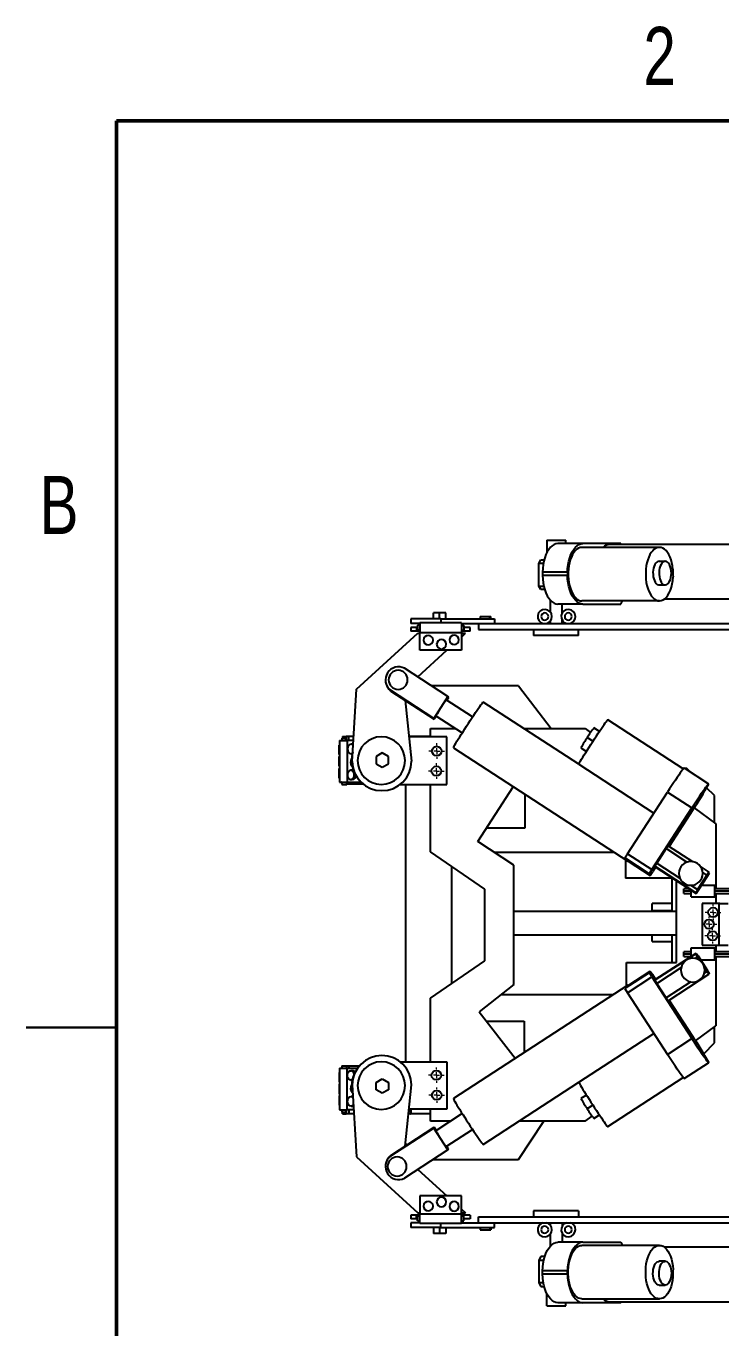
# Model space of a CAD drawing. Header units: inches. Extents: x 0.1 to 11.1, y 0.1 to 8.4.
# Drawn here: x 0.12 to 3, y 3.01 to 8.39 of the extents above; entities that cross this region are included whole.
import ezdxf

# ---------------------------------------------------------------- set-up
doc = ezdxf.new("R2010")
doc.units = ezdxf.units.IN
doc.header["$MEASUREMENT"] = 0
doc.styles.add('SLDTEXTSTYLE0', font='TXT', dxfattribs={"width": 0.75})

# ---------------------------------------------------------------- blocks, each defined once
blk = doc.blocks.new('SW_CENTERMARKSYMBOL_0')
at = {"color": 0, "linetype": 'Continuous', "lineweight": 0}
for p, q in [((-0.025, 0), (-0.0322, 0)), ((0, 0), (-0.0125, 0)), ((0, 0.025), (0, 0.0322)), ((0, 0), (0, 0.0125)), ((0, 0), (0, -0.0125)), ((0, 0), (0.0125, 0)), ((0.025, 0), (0.0322, 0)), ((0, -0.025), (0, -0.0322))]:
    blk.add_line(p, q, dxfattribs=at)
blk = doc.blocks.new('SW_CENTERMARKSYMBOL_1')
at = {"color": 0, "linetype": 'Continuous', "lineweight": 0}
for p, q in [((-0.025, 0), (-0.0322, 0)), ((0, 0), (-0.0125, 0)), ((0, 0.025), (0, 0.0322)), ((0, 0), (0, 0.0125)), ((0, 0), (0, -0.0125)), ((0, 0), (0.0125, 0)), ((0.025, 0), (0.0322, 0)), ((0, -0.025), (0, -0.0322))]:
    blk.add_line(p, q, dxfattribs=at)
blk = doc.blocks.new('SW_CENTERMARKSYMBOL_2')
at = {"color": 0, "linetype": 'Continuous', "lineweight": 0}
for p, q in [((-0.025, 0), (-0.0322, 0)), ((0, 0), (-0.0125, 0)), ((0, 0.025), (0, 0.0322)), ((0, 0), (0, 0.0125)), ((0, 0), (0, -0.0125)), ((0, 0), (0.0125, 0)), ((0.025, 0), (0.0322, 0)), ((0, -0.025), (0, -0.0322))]:
    blk.add_line(p, q, dxfattribs=at)
blk = doc.blocks.new('SW_CENTERMARKSYMBOL_3')
at = {"color": 0, "linetype": 'Continuous', "lineweight": 0}
for p, q in [((-0.025, 0), (-0.0322, 0)), ((0, 0), (-0.0125, 0)), ((0, 0.025), (0, 0.0322)), ((0, 0), (0, 0.0125)), ((0, 0), (0, -0.0125)), ((0, 0), (0.0125, 0)), ((0.025, 0), (0.0322, 0)), ((0, -0.025), (0, -0.0322))]:
    blk.add_line(p, q, dxfattribs=at)
blk = doc.blocks.new('SW_CENTERMARKSYMBOL_4')
at = {"color": 0, "linetype": 'Continuous', "lineweight": 0}
for p, q in [((-0.025, 0), (-0.0322, 0)), ((0, 0), (-0.0125, 0)), ((0, 0.025), (0, 0.0322)), ((0, 0), (0, 0.0125)), ((0, 0), (0, -0.0125)), ((0, 0), (0.0125, 0)), ((0.025, 0), (0.0322, 0)), ((0, -0.025), (0, -0.0322))]:
    blk.add_line(p, q, dxfattribs=at)
blk = doc.blocks.new('SW_CENTERMARKSYMBOL_5')
at = {"color": 0, "linetype": 'Continuous', "lineweight": 0}
for p, q in [((-0.025, 0), (-0.0322, 0)), ((0, 0), (-0.0125, 0)), ((0, 0.025), (0, 0.0322)), ((0, 0), (0, 0.0125)), ((0, 0), (0, -0.0125)), ((0, 0), (0.0125, 0)), ((0.025, 0), (0.0322, 0)), ((0, -0.025), (0, -0.0322))]:
    blk.add_line(p, q, dxfattribs=at)
blk = doc.blocks.new('SW_CENTERMARKSYMBOL_6')
at = {"color": 0, "linetype": 'Continuous', "lineweight": 0}
for p, q in [((-0.025, 0), (-0.0322, 0)), ((0, 0), (-0.0125, 0)), ((0, 0.025), (0, 0.0322)), ((0, 0), (0, 0.0125)), ((0, 0), (0, -0.0125)), ((0, 0), (0.0125, 0)), ((0.025, 0), (0.0322, 0)), ((0, -0.025), (0, -0.0322))]:
    blk.add_line(p, q, dxfattribs=at)

msp = doc.modelspace()

# ---------------------------------------------------------------- linework, layer by layer
at = {"color": 7, "linetype": 'Continuous', "lineweight": 50}
for p, q in [((0.5, 0.5), (0.5, 8)), ((0.5, 8), (10.5, 8))]:
    msp.add_line(p, q, dxfattribs=at)
at = {"color": 7, "linetype": 'Continuous', "lineweight": 25}
for p, q in [((2.2801, 6.2649), (2.2801, 6.2157)), ((2.2801, 6.2649), (2.3589, 6.2649)), ((2.4298, 6.2517), (2.3265, 6.2517)), ((2.3589, 6.2517), (2.3589, 6.2649)), ((2.5865, 6.2517), (2.4298, 6.2517)), ((3.2657, 6.2476), (2.5401, 6.2476)), ((2.5886, 6.2476), (2.5865, 6.2517)), ((2.2801, 6.2157), (2.2818, 6.2157)), ((2.7467, 6.2355), (2.4261, 6.2355)), ((2.2478, 6.1688), (2.2554, 6.1836)), ((2.2478, 6.0753), (2.2478, 6.1688)), ((2.2663, 6.1688), (2.2478, 6.1688)), ((2.2554, 6.1836), (2.2697, 6.1836)), ((2.7454, 6.1783), (2.7707, 6.1783)), ((2.3659, 6.133), (2.2626, 6.133)), ((2.2626, 6.133), (2.2626, 6.1194)), ((2.3659, 6.1194), (2.2626, 6.1194)), ((2.3659, 6.133), (2.3659, 6.1194)), ((2.2478, 6.0753), (2.268, 6.0753)), ((2.2554, 6.0606), (2.2478, 6.0753)), ((2.272, 6.0606), (2.2554, 6.0606)), ((2.7454, 6.0799), (2.7707, 6.0799)), ((2.2943, 6.0181), (2.2943, 5.9688)), ((2.4298, 6.0007), (2.3265, 6.0007)), ((2.3435, 5.9632), (2.3435, 6.0007)), ((2.7467, 6.014), (2.4261, 6.014)), ((2.4298, 6.0007), (2.5865, 6.0007)), ((2.5865, 6.0007), (2.5933, 6.014)), ((3.2657, 6.0212), (2.7669, 6.0212)), ((1.7175, 5.9401), (1.7175, 5.9204)), ((1.8424, 5.9401), (1.7175, 5.9401)), ((1.8368, 5.9647), (1.8113, 5.9647)), ((1.8113, 5.9401), (1.8113, 5.9647)), ((1.8624, 5.9647), (1.8368, 5.9647)), ((1.8368, 5.9401), (1.8368, 5.9647)), ((1.8424, 5.9401), (2.0639, 5.9401)), ((1.8424, 5.9401), (1.8424, 5.9228)), ((1.8624, 5.9401), (1.8624, 5.9647)), ((2.0049, 5.95), (2.0049, 5.9401)), ((2.0049, 5.95), (2.0443, 5.95)), ((2.0443, 5.9401), (2.0443, 5.95)), ((2.0443, 5.95), (2.049, 5.95)), ((2.049, 5.9401), (2.049, 5.95)), ((2.0639, 5.9401), (2.0639, 5.9204)), ((2.2943, 5.9297), (2.2943, 5.9204)), ((2.3435, 5.9204), (2.3435, 5.9352)), ((1.4924, 5.6483), (1.7472, 5.8801)), ((1.7547, 5.9204), (1.7175, 5.9204)), ((1.7178, 5.9037), (1.7178, 5.8889)), ((1.7406, 5.9037), (1.7178, 5.9037)), ((1.7406, 5.8889), (1.7178, 5.8889)), ((1.7406, 5.9037), (1.7406, 5.8889)), ((1.7448, 5.9037), (1.7406, 5.9037)), ((1.7547, 5.8889), (1.7406, 5.8889)), ((1.7547, 5.9131), (1.7448, 5.9131)), ((1.7448, 5.9131), (1.7448, 5.8934)), ((1.7547, 5.8934), (1.7448, 5.8934)), ((1.7472, 5.8801), (1.7547, 5.8801)), ((1.9269, 5.9228), (1.7547, 5.9228)), ((1.7547, 5.9228), (1.7547, 5.8836)), ((1.7547, 5.8836), (1.9269, 5.8836)), ((1.7547, 5.8099), (1.7547, 5.8836)), ((1.9269, 5.9228), (1.9269, 5.8836)), ((1.9269, 5.9204), (1.9985, 5.9204)), ((1.9269, 5.9126), (1.9368, 5.9126)), ((1.9269, 5.8929), (1.9368, 5.8929)), ((1.9374, 5.8889), (1.9269, 5.8889)), ((1.9269, 5.8836), (1.9269, 5.8099)), ((1.9269, 5.8645), (1.9441, 5.8801)), ((1.9269, 5.8801), (1.9441, 5.8801)), ((1.9368, 5.9126), (1.9368, 5.8929)), ((1.9374, 5.9037), (1.9368, 5.9037)), ((1.9374, 5.9037), (1.9374, 5.8889)), ((1.9638, 5.9037), (1.9374, 5.9037)), ((1.9638, 5.8889), (1.9374, 5.8889)), ((1.9638, 5.8889), (1.9638, 5.9037)), ((1.9985, 5.9204), (3.2703, 5.9204)), ((1.9985, 5.9204), (1.9985, 5.8958)), ((1.9985, 5.8958), (3.3764, 5.8958)), ((2.2254, 5.8958), (2.2254, 5.8712)), ((2.3189, 5.8712), (2.2254, 5.8712)), ((2.4124, 5.8712), (2.3189, 5.8712)), ((2.4124, 5.8712), (2.4124, 5.8958)), ((1.7462, 5.7001), (1.8669, 5.8099)), ((1.9269, 5.8099), (1.7547, 5.8099)), ((1.8716, 5.6187), (1.692, 5.7353)), ((1.6188, 5.6621), (1.6207, 5.6584)), ((2.1628, 5.6626), (1.8041, 5.6626)), ((2.1628, 5.6626), (2.2992, 5.4861)), ((1.475, 5.3503), (1.4924, 5.6483)), ((1.8127, 5.5279), (1.633, 5.6445)), ((1.6349, 5.6409), (1.633, 5.6445)), ((1.6349, 5.6409), (1.8145, 5.5243)), ((1.6941, 5.6024), (1.721, 5.3505)), ((1.6953, 5.6016), (1.6953, 5.591)), ((1.8716, 5.6187), (1.8127, 5.5279)), ((1.9735, 5.5343), (1.8647, 5.6049)), ((1.8735, 5.615), (1.8663, 5.6039)), ((1.8735, 5.615), (1.8716, 5.6187)), ((2.4128, 5.3385), (2.017, 5.5955)), ((1.8145, 5.5243), (1.8127, 5.5279)), ((1.8234, 5.5378), (1.8145, 5.5243)), ((1.8219, 5.5388), (1.9306, 5.4682)), ((2.8451, 5.3187), (2.5325, 5.5216)), ((1.432, 5.4467), (1.432, 5.4368)), ((1.432, 5.4467), (1.4489, 5.4467)), ((1.4355, 5.4527), (1.4502, 5.4527)), ((1.4355, 5.4527), (1.4355, 5.4467)), ((1.4489, 5.4368), (1.4489, 5.4467)), ((1.4489, 5.4467), (1.4516, 5.4467)), ((1.4502, 5.4527), (1.4502, 5.4467)), ((1.4611, 5.4527), (1.4503, 5.4527)), ((1.4516, 5.4368), (1.4516, 5.4467)), ((1.4611, 5.4368), (1.4611, 5.4527)), ((1.481, 5.4527), (1.4611, 5.4527)), ((1.716, 5.4527), (1.7101, 5.4527)), ((1.8674, 5.4513), (1.7103, 5.4513)), ((1.716, 5.4513), (1.716, 5.4527)), ((1.716, 5.4527), (1.7174, 5.4527)), ((1.7174, 5.4513), (1.7174, 5.4527)), ((1.7996, 5.4527), (1.7174, 5.4527)), ((1.7996, 5.4861), (1.903, 5.4861)), ((1.7996, 5.4513), (1.7996, 5.4861)), ((1.8674, 5.2545), (1.8674, 5.4513)), ((2.1854, 5.4861), (2.4393, 5.4861)), ((2.4393, 5.4861), (2.462, 5.4697)), ((2.498, 5.4738), (2.4756, 5.4884)), ((1.422, 5.4177), (1.4209, 5.4177)), ((1.4209, 5.398), (1.4209, 5.4177)), ((1.4209, 5.3784), (1.4209, 5.398)), ((1.422, 5.4368), (1.422, 5.2646)), ((1.422, 5.4368), (1.4541, 5.4368)), ((1.4541, 5.4368), (1.4541, 5.2646)), ((1.48, 5.4368), (1.4541, 5.4368)), ((1.477, 5.4212), (1.4702, 5.4212)), ((1.4791, 5.4209), (1.477, 5.4212)), ((1.8938, 5.4056), (1.8937, 5.4056)), ((1.8938, 5.4056), (2.6158, 4.9369)), ((2.4221, 5.4058), (2.4444, 5.3913)), ((1.4209, 5.3784), (1.422, 5.3784)), ((1.422, 5.3697), (1.4209, 5.3697)), ((1.4209, 5.35), (1.4209, 5.3697)), ((1.4209, 5.3303), (1.4209, 5.35)), ((1.4757, 5.3818), (1.4702, 5.3818)), ((1.5995, 5.3849), (1.5739, 5.3701)), ((1.5739, 5.3701), (1.5739, 5.3406)), ((1.5739, 5.3406), (1.5995, 5.3258)), ((1.625, 5.3701), (1.5995, 5.3849)), ((1.5995, 5.3258), (1.625, 5.3406)), ((1.625, 5.3406), (1.625, 5.3701)), ((2.4127, 5.3382), (2.7236, 5.1364)), ((1.4209, 5.3303), (1.422, 5.3303)), ((1.422, 5.3207), (1.4209, 5.3207)), ((1.4209, 5.301), (1.4209, 5.3207)), ((1.4209, 5.2813), (1.4209, 5.301)), ((1.4209, 5.2813), (1.422, 5.2813)), ((1.4763, 5.3139), (1.4695, 5.3139)), ((1.4798, 5.3133), (1.4763, 5.3139)), ((2.8408, 5.3215), (2.8475, 5.3216)), ((2.8494, 5.3234), (2.9504, 5.2578)), ((2.8519, 5.3217), (2.8591, 5.3219)), ((2.8737, 5.3076), (2.8591, 5.3219)), ((1.422, 5.2646), (1.4541, 5.2646)), ((1.4307, 5.2646), (1.4307, 5.2644)), ((1.4325, 5.2644), (1.4307, 5.2644)), ((1.4325, 5.2646), (1.4325, 5.2547)), ((1.4325, 5.2547), (1.4522, 5.2547)), ((1.4522, 5.2547), (1.4522, 5.2646)), ((1.4611, 5.2558), (1.4522, 5.2558)), ((1.4541, 5.2646), (1.5071, 5.2646)), ((1.4611, 5.2558), (1.4611, 5.2646)), ((1.5215, 5.2558), (1.4611, 5.2558)), ((1.4763, 5.2746), (1.4695, 5.2746)), ((1.5071, 5.2646), (1.5071, 5.2692)), ((1.5071, 5.2646), (1.5105, 5.2646)), ((1.5105, 5.2646), (1.5105, 5.2656)), ((1.6729, 5.2545), (1.8674, 5.2545)), ((1.6953, 5.2545), (1.6953, 4.1078)), ((1.7996, 4.9757), (1.7996, 5.2545)), ((1.9944, 5.0189), (2.1416, 5.2447)), ((2.9749, 5.2087), (2.942, 5.2408)), ((2.9504, 5.2578), (2.9507, 5.2574)), ((2.189, 5.2139), (2.189, 5.0735)), ((2.6142, 4.9681), (2.7799, 5.2231)), ((2.7799, 5.2231), (2.881, 5.1574)), ((2.9749, 5.0967), (2.9749, 5.2087)), ((2.7153, 4.9025), (2.881, 5.1574)), ((2.8849, 5.1496), (2.7869, 4.9987)), ((2.8904, 5.1581), (2.9807, 5.0924)), ((2.189, 5.0735), (2.03, 5.0735)), ((2.9807, 5.0924), (2.9807, 4.8231)), ((2.144, 4.9213), (1.9944, 5.0189)), ((2.0239, 4.8211), (1.7996, 4.9757)), ((2.0615, 4.9752), (2.5569, 4.9752)), ((2.6038, 4.951), (2.6142, 4.9681)), ((2.6142, 4.9681), (2.7153, 4.9025)), ((2.7743, 4.9895), (2.7354, 4.9297)), ((2.7743, 4.9895), (2.7826, 5.0015)), ((2.8607, 4.9335), (2.7743, 4.9895)), ((2.7826, 5.0015), (2.8842, 4.9355)), ((1.8877, 4.432), (1.8877, 4.915)), ((2.144, 4.4267), (2.144, 4.9213)), ((2.7049, 4.8854), (2.6038, 4.951)), ((2.6049, 4.9488), (2.6038, 4.951)), ((2.6049, 4.9488), (2.6173, 4.9408)), ((2.6063, 4.9431), (2.6063, 4.8666)), ((2.6172, 4.9379), (2.7083, 4.8788)), ((2.6182, 4.9391), (2.6173, 4.9408)), ((2.7153, 4.9025), (2.7049, 4.8854)), ((2.731, 4.9127), (2.7193, 4.8947)), ((2.7276, 4.9169), (2.7354, 4.9297)), ((2.7276, 4.9169), (2.7291, 4.914)), ((2.8968, 4.8071), (2.7276, 4.9169)), ((2.7291, 4.914), (2.8983, 4.8042)), ((2.7354, 4.9297), (2.8313, 4.8675)), ((2.9178, 4.9137), (2.9518, 4.8917)), ((2.802, 4.8667), (2.6063, 4.8666)), ((2.7083, 4.8788), (2.7049, 4.8854)), ((2.7083, 4.8788), (2.7193, 4.8947)), ((2.7981, 4.8667), (2.7981, 4.7299)), ((2.8177, 4.5185), (2.8177, 4.8564)), ((2.9435, 4.8797), (2.9046, 4.8199)), ((2.9066, 4.8161), (2.9454, 4.8759)), ((2.9435, 4.8797), (2.9255, 4.8914)), ((2.9518, 4.8917), (2.9435, 4.8797)), ((2.9454, 4.8759), (2.9533, 4.8887)), ((2.9533, 4.8887), (2.9518, 4.8917)), ((2.0239, 4.5258), (2.0239, 4.8211)), ((2.8691, 4.8231), (2.8483, 4.8231)), ((2.8483, 4.8133), (2.8483, 4.8231)), ((2.8483, 4.8034), (2.8483, 4.8133)), ((2.8483, 4.8034), (2.8778, 4.8034)), ((2.8772, 4.8377), (2.9046, 4.8199)), ((2.8778, 4.7896), (2.8778, 4.8174)), ((2.9046, 4.8199), (2.8968, 4.8071)), ((2.8968, 4.8071), (2.8983, 4.8042)), ((2.8983, 4.8042), (2.9066, 4.8161)), ((2.9213, 4.8388), (2.9763, 4.8388)), ((2.9763, 4.7896), (2.9763, 4.8388)), ((3.0648, 4.8231), (2.9763, 4.8231)), ((2.9763, 4.8034), (3.0648, 4.8034)), ((2.9807, 4.8034), (2.9807, 4.7622)), ((2.7981, 4.7625), (2.7172, 4.7625)), ((2.7172, 4.7329), (2.7172, 4.7625)), ((2.8778, 4.7896), (2.9763, 4.7896)), ((2.9236, 4.7622), (2.9236, 4.59)), ((2.9974, 4.7622), (2.9236, 4.7622)), ((2.9927, 4.7621), (2.9927, 4.59)), ((2.9927, 4.7621), (3.0318, 4.7621)), ((2.9974, 4.7621), (2.9974, 4.7622)), ((2.144, 4.7299), (2.8177, 4.7299)), ((2.7172, 4.7329), (2.7981, 4.7329)), ((2.8177, 4.6315), (2.144, 4.6315)), ((2.7172, 4.605), (2.7172, 4.6315)), ((2.7981, 4.6315), (2.7981, 4.5185)), ((2.7172, 4.605), (2.7981, 4.605)), ((2.8778, 4.544), (2.8778, 4.579)), ((2.8778, 4.579), (2.9763, 4.579)), ((2.9236, 4.59), (2.9927, 4.59)), ((2.9763, 4.5298), (2.9763, 4.579)), ((2.9807, 4.59), (2.9807, 4.5623)), ((2.9925, 4.59), (2.9925, 4.5898)), ((2.9925, 4.5898), (3.0318, 4.5898)), ((1.7996, 4.3712), (2.0239, 4.5258)), ((2.8968, 4.5543), (2.7276, 4.4445)), ((2.7291, 4.4474), (2.8983, 4.5572)), ((2.8778, 4.5623), (2.8483, 4.5623)), ((2.8483, 4.5524), (2.8483, 4.5623)), ((2.8483, 4.5426), (2.8483, 4.5524)), ((2.8483, 4.5426), (2.8758, 4.5426)), ((2.8946, 4.535), (2.9046, 4.5415)), ((2.8968, 4.5543), (2.8983, 4.5572)), ((2.9046, 4.5415), (2.8968, 4.5543)), ((2.8983, 4.5572), (2.9066, 4.5453)), ((2.9146, 4.5261), (2.9046, 4.5415)), ((2.9066, 4.5453), (2.9454, 4.4855)), ((2.9166, 4.5298), (2.9763, 4.5298)), ((3.0648, 4.5623), (2.9763, 4.5623)), ((2.9763, 4.5426), (3.0648, 4.5426)), ((2.9807, 4.5426), (2.9807, 4.2558)), ((2.7049, 4.476), (2.6038, 4.4104)), ((2.6105, 4.5185), (2.8177, 4.5185)), ((2.6105, 4.421), (2.6105, 4.5185)), ((2.6172, 4.4235), (2.7083, 4.4826)), ((2.7083, 4.4826), (2.7049, 4.476)), ((2.7153, 4.4589), (2.7049, 4.476)), ((2.7083, 4.4826), (2.7193, 4.4667)), ((2.7354, 4.4317), (2.8371, 4.4977)), ((2.9435, 4.4817), (2.9328, 4.4747)), ((2.9435, 4.4817), (2.933, 4.4977)), ((2.9518, 4.4697), (2.9435, 4.4817)), ((2.9454, 4.4855), (2.9533, 4.4726)), ((2.9533, 4.4726), (2.9518, 4.4697)), ((2.6158, 4.4245), (1.8938, 3.9558)), ((2.144, 4.4267), (2, 4.3142)), ((2.6049, 4.4125), (2.6173, 4.4206)), ((2.6142, 4.3933), (2.7153, 4.4589)), ((2.6182, 4.4223), (2.6173, 4.4206)), ((2.7153, 4.4589), (2.881, 4.2039)), ((2.731, 4.4487), (2.7193, 4.4667)), ((2.7276, 4.4445), (2.7291, 4.4474)), ((2.7276, 4.4445), (2.7354, 4.4317)), ((2.7743, 4.3719), (2.7354, 4.4317)), ((2.8766, 4.4382), (2.7743, 4.3719)), ((2.7826, 4.3599), (2.9518, 4.4697)), ((1.7996, 4.1078), (1.7996, 4.3712)), ((2.5544, 4.3846), (2.0902, 4.3846)), ((2.6049, 4.4125), (2.6038, 4.4104)), ((2.6038, 4.4104), (2.6142, 4.3933)), ((2.6142, 4.3933), (2.7799, 4.1383)), ((2.7743, 4.3719), (2.7826, 4.3599)), ((2.8849, 4.2118), (2.7869, 4.3627)), ((2, 4.3142), (2.1499, 4.1221)), ((2.03, 4.2757), (2.1871, 4.2757)), ((2.1871, 4.2757), (2.1871, 4.1462)), ((2.8962, 4.1944), (2.9807, 4.2558)), ((0.125, 4.25), (0.5, 4.25)), ((0.5, 4.25), (0.125, 4.25)), ((2.4127, 4.0232), (2.7236, 4.225)), ((2.7799, 4.1383), (2.881, 4.2039)), ((2.9749, 4.1854), (2.9749, 4.2516)), ((2.93, 4.1405), (2.9749, 4.1854)), ((1.6729, 4.1078), (1.8674, 4.1078)), ((1.8674, 4.1078), (1.8674, 3.911)), ((2.8494, 4.038), (2.9504, 4.1036)), ((2.9504, 4.1036), (2.9507, 4.104)), ((1.422, 4.0639), (1.4209, 4.0639)), ((1.4209, 4.0639), (1.4209, 4.0442)), ((1.4209, 4.0442), (1.4209, 4.0246)), ((1.422, 4.0807), (1.422, 3.9084)), ((1.422, 4.0807), (1.4541, 4.0807)), ((1.4307, 4.0807), (1.4307, 4.0808)), ((1.4325, 4.0808), (1.4307, 4.0808)), ((1.4325, 4.0905), (1.4325, 4.0807)), ((1.4325, 4.0905), (1.4522, 4.0905)), ((1.4522, 4.0807), (1.4522, 4.0905)), ((1.4611, 4.0895), (1.4522, 4.0895)), ((1.4541, 3.9084), (1.4541, 4.0807)), ((1.4541, 4.0807), (1.4966, 4.0807)), ((1.4611, 4.0895), (1.4611, 4.0807)), ((1.5037, 4.0895), (1.4611, 4.0895)), ((1.4763, 4.0707), (1.4695, 4.0707)), ((2.5325, 3.8398), (2.8451, 4.0427)), ((1.4209, 4.0246), (1.422, 4.0246)), ((1.422, 4.0149), (1.4209, 4.0149)), ((1.4209, 4.0149), (1.4209, 3.9952)), ((1.4209, 3.9952), (1.4209, 3.9756)), ((1.4695, 4.0313), (1.4749, 4.0313)), ((1.475, 4.012), (1.4924, 3.714)), ((1.5739, 4.0217), (1.5995, 4.0365)), ((1.5739, 3.9922), (1.5739, 4.0217)), ((1.5995, 3.9774), (1.5739, 3.9922)), ((1.5995, 4.0365), (1.625, 4.0217)), ((1.625, 3.9922), (1.5995, 3.9774)), ((1.625, 4.0217), (1.625, 3.9922)), ((1.694, 3.7589), (1.721, 4.0118)), ((2.017, 3.7659), (2.4128, 4.0228)), ((1.4209, 3.9756), (1.422, 3.9756)), ((1.422, 3.9669), (1.4209, 3.9669)), ((1.4209, 3.9669), (1.4209, 3.9472)), ((1.4209, 3.9472), (1.4209, 3.9275)), ((1.477, 3.9635), (1.4702, 3.9635)), ((1.477, 3.9635), (1.4778, 3.9634)), ((1.8938, 3.9558), (1.8937, 3.9558)), ((2.4444, 3.9701), (2.4221, 3.9556)), ((1.4209, 3.9275), (1.422, 3.9275)), ((1.422, 3.9084), (1.4541, 3.9084)), ((1.432, 3.9084), (1.432, 3.8986)), ((1.432, 3.8986), (1.4489, 3.8986)), ((1.4355, 3.8926), (1.4355, 3.8986)), ((1.4355, 3.8926), (1.4502, 3.8926)), ((1.4489, 3.9084), (1.4489, 3.8986)), ((1.4489, 3.8986), (1.4516, 3.8986)), ((1.4502, 3.8926), (1.4502, 3.8986)), ((1.4611, 3.8926), (1.4503, 3.8926)), ((1.4516, 3.8986), (1.4516, 3.9084)), ((1.481, 3.9084), (1.4541, 3.9084)), ((1.4611, 3.9084), (1.4611, 3.8926)), ((1.4819, 3.8926), (1.4611, 3.8926)), ((1.4702, 3.9241), (1.477, 3.9241)), ((1.4801, 3.9246), (1.477, 3.9241)), ((1.716, 3.8926), (1.7083, 3.8926)), ((1.8674, 3.911), (1.7103, 3.911)), ((1.716, 3.911), (1.716, 3.8926)), ((1.716, 3.8926), (1.7174, 3.8926)), ((1.7174, 3.911), (1.7174, 3.8926)), ((1.7996, 3.8926), (1.7174, 3.8926)), ((1.7996, 3.8621), (1.7996, 3.911)), ((1.9306, 3.8932), (1.8219, 3.8226)), ((2.4393, 3.8621), (2.468, 3.883)), ((2.4756, 3.873), (2.498, 3.8875)), ((1.8127, 3.8335), (1.633, 3.7168)), ((1.6349, 3.7205), (1.8145, 3.8371)), ((1.8828, 3.8621), (1.7996, 3.8621)), ((1.8145, 3.8371), (1.8127, 3.8335)), ((1.8716, 3.7427), (1.8127, 3.8335)), ((1.8234, 3.8235), (1.8145, 3.8371)), ((1.8647, 3.7565), (1.9735, 3.8271)), ((2.1628, 3.7039), (2.2686, 3.8621)), ((2.4393, 3.8621), (2.1652, 3.8621)), ((1.6953, 3.7713), (1.6953, 3.7598)), ((1.6349, 3.7205), (1.633, 3.7168)), ((1.8716, 3.7427), (1.692, 3.6261)), ((1.8735, 3.7464), (1.8663, 3.7575)), ((1.8735, 3.7464), (1.8716, 3.7427)), ((1.4924, 3.714), (1.7472, 3.4822)), ((1.6207, 3.703), (1.6188, 3.6993)), ((1.8119, 3.7039), (2.1628, 3.7039)), ((1.7468, 3.6616), (1.8669, 3.5524)), ((1.9269, 3.5524), (1.7547, 3.5524)), ((1.7547, 3.5524), (1.7547, 3.4787)), ((1.9269, 3.4787), (1.9269, 3.5524)), ((1.7178, 3.4734), (1.7178, 3.4586)), ((1.7406, 3.4734), (1.7178, 3.4734)), ((1.7406, 3.4586), (1.7178, 3.4586)), ((1.7547, 3.4734), (1.7406, 3.4734)), ((1.7406, 3.4586), (1.7406, 3.4734)), ((1.7448, 3.4586), (1.7406, 3.4586)), ((1.7448, 3.4492), (1.7448, 3.4689)), ((1.7547, 3.4689), (1.7448, 3.4689)), ((1.7448, 3.4492), (1.7547, 3.4492)), ((1.7472, 3.4822), (1.7547, 3.4822)), ((1.7547, 3.4787), (1.9269, 3.4787)), ((1.7547, 3.4395), (1.7547, 3.4787)), ((1.9269, 3.4978), (1.9441, 3.4822)), ((1.9269, 3.4822), (1.9441, 3.4822)), ((1.9269, 3.4395), (1.9269, 3.4787)), ((1.9374, 3.4734), (1.9269, 3.4734)), ((1.9368, 3.4694), (1.9269, 3.4694)), ((1.9269, 3.4497), (1.9368, 3.4497)), ((1.9368, 3.4497), (1.9368, 3.4694)), ((1.9374, 3.4586), (1.9368, 3.4586)), ((1.9374, 3.4586), (1.9374, 3.4734)), ((1.9638, 3.4734), (1.9374, 3.4734)), ((1.9638, 3.4586), (1.9374, 3.4586)), ((1.9638, 3.4734), (1.9638, 3.4586)), ((1.9985, 3.4419), (1.9985, 3.4665)), ((1.9985, 3.4665), (3.3764, 3.4665)), ((2.2254, 3.4911), (2.2254, 3.4665)), ((2.3189, 3.4911), (2.2254, 3.4911)), ((2.4124, 3.4911), (2.3189, 3.4911)), ((2.4124, 3.4911), (2.4124, 3.4665)), ((1.7175, 3.4419), (1.7175, 3.4222)), ((1.7547, 3.4419), (1.7175, 3.4419)), ((1.8424, 3.4222), (1.7175, 3.4222)), ((1.7547, 3.4395), (1.9269, 3.4395)), ((1.8113, 3.4222), (1.8113, 3.3976)), ((1.8368, 3.3976), (1.8113, 3.3976)), ((1.8368, 3.4222), (1.8368, 3.3976)), ((1.8624, 3.3976), (1.8368, 3.3976)), ((1.8424, 3.4222), (1.8424, 3.4395)), ((1.8424, 3.4222), (2.0639, 3.4222)), ((1.8624, 3.4222), (1.8624, 3.3976)), ((1.9269, 3.4419), (1.9985, 3.4419)), ((1.9985, 3.4419), (3.2703, 3.4419)), ((2.0049, 3.4222), (2.0049, 3.4123)), ((2.0049, 3.4123), (2.0443, 3.4123)), ((2.0443, 3.4222), (2.0443, 3.4123)), ((2.0443, 3.4123), (2.049, 3.4123)), ((2.049, 3.4222), (2.049, 3.4123)), ((2.0639, 3.4222), (2.0639, 3.4419)), ((2.2943, 3.4419), (2.2943, 3.4326)), ((2.2943, 3.3935), (2.2943, 3.3442)), ((2.3435, 3.4419), (2.3435, 3.4271)), ((2.3435, 3.3991), (2.3435, 3.3616)), ((2.4298, 3.3616), (2.3265, 3.3616)), ((2.7467, 3.3483), (2.4261, 3.3483)), ((2.4298, 3.3616), (2.5865, 3.3616)), ((2.5865, 3.3616), (2.5933, 3.3483)), ((3.2657, 3.3411), (2.7669, 3.3411)), ((2.2554, 3.3017), (2.2478, 3.287)), ((2.2478, 3.287), (2.2478, 3.1935)), ((2.2478, 3.287), (2.268, 3.287)), ((2.272, 3.3017), (2.2554, 3.3017)), ((2.3659, 3.2429), (2.2626, 3.2429)), ((2.2626, 3.2293), (2.2626, 3.2429)), ((2.3659, 3.2293), (2.3659, 3.2429)), ((2.7707, 3.2824), (2.7454, 3.2824)), ((2.2663, 3.1935), (2.2478, 3.1935)), ((2.2478, 3.1935), (2.2554, 3.1787)), ((2.2554, 3.1787), (2.2697, 3.1787)), ((2.3659, 3.2293), (2.2626, 3.2293)), ((2.7454, 3.184), (2.7707, 3.184)), ((2.2801, 3.0974), (2.2801, 3.1466)), ((2.2801, 3.1466), (2.2818, 3.1466)), ((2.4261, 3.1268), (2.7467, 3.1268)), ((2.2801, 3.0974), (2.3589, 3.0974)), ((2.4298, 3.1106), (2.3265, 3.1106)), ((2.3589, 3.0974), (2.3589, 3.1106)), ((2.5865, 3.1106), (2.4298, 3.1106)), ((2.5401, 3.1147), (3.2657, 3.1147)), ((2.5886, 3.1147), (2.5865, 3.1106))]:
    msp.add_line(p, q, dxfattribs=at)
at = {"color": 8, "linetype": 'Continuous', "lineweight": 25}
for p, q in [((2.4714, 5.4335), (2.4481, 5.4486)), ((1.422, 5.398), (1.4209, 5.398)), ((1.422, 5.35), (1.4209, 5.35)), ((1.422, 5.301), (1.4209, 5.301)), ((2.8778, 4.8133), (2.8483, 4.8133)), ((3.0648, 4.8133), (2.9763, 4.8133)), ((2.8778, 4.5524), (2.8483, 4.5524)), ((3.0648, 4.5524), (2.9763, 4.5524)), ((1.422, 4.0442), (1.4209, 4.0442)), ((1.422, 3.9952), (1.4209, 3.9952)), ((1.422, 3.9472), (1.4209, 3.9472)), ((2.4714, 3.9279), (2.4481, 3.9128))]:
    msp.add_line(p, q, dxfattribs=at)
at = {"color": 7, "linetype": 'Continuous', "lineweight": 25, "flags": 128}
for points in [[(2.3265, 6.2517), (2.3184, 6.2505), (2.3104, 6.2474), (2.3028, 6.2424), (2.2955, 6.2356), (2.2886, 6.227), (2.2824, 6.2169), (2.2769, 6.2053), (2.2722, 6.1925), (2.2684, 6.1786), (2.2655, 6.1639), (2.2635, 6.1486), (2.2626, 6.133)], [(2.3659, 6.133), (2.3669, 6.1486), (2.3688, 6.1639), (2.3717, 6.1786), (2.3756, 6.1925), (2.3803, 6.2053), (2.3858, 6.2169), (2.392, 6.227), (2.3988, 6.2356), (2.4061, 6.2424), (2.4138, 6.2474), (2.4218, 6.2505), (2.4298, 6.2517)], [(2.4261, 6.2355), (2.426, 6.2355), (2.4189, 6.2346), (2.4118, 6.2319), (2.405, 6.2276), (2.3986, 6.2217), (2.3925, 6.2142), (2.387, 6.2053), (2.3821, 6.1952), (2.3779, 6.1839), (2.3745, 6.1717), (2.3719, 6.1588), (2.3701, 6.1454), (2.3692, 6.1316), (2.3692, 6.1177), (2.3701, 6.1039), (2.3719, 6.0904), (2.3745, 6.0775), (2.378, 6.0653), (2.3822, 6.0541), (2.3871, 6.044), (2.3926, 6.0351), (2.3987, 6.0277), (2.4051, 6.0218), (2.412, 6.0175), (2.419, 6.0149), (2.4261, 6.014), (2.4261, 6.014)], [(2.8027, 6.1458), (2.8009, 6.1592), (2.7983, 6.1721), (2.7948, 6.1843), (2.7906, 6.1955), (2.7857, 6.2056), (2.7801, 6.2145), (2.7741, 6.2219), (2.7676, 6.2278), (2.7608, 6.232), (2.7538, 6.2346), (2.7466, 6.2355), (2.7395, 6.2346), (2.7324, 6.2319), (2.7256, 6.2276), (2.7192, 6.2217), (2.7131, 6.2142), (2.7076, 6.2053), (2.7027, 6.1952), (2.6985, 6.1839), (2.6951, 6.1717), (2.6925, 6.1588), (2.6907, 6.1454), (2.6898, 6.1316), (2.6898, 6.1177), (2.6907, 6.1039), (2.6925, 6.0904), (2.6951, 6.0775), (2.6986, 6.0653), (2.7028, 6.0541), (2.7077, 6.044), (2.7132, 6.0351), (2.7193, 6.0277), (2.7257, 6.0218), (2.7326, 6.0175), (2.7396, 6.0149), (2.7467, 6.014)], [(2.7454, 6.1783), (2.7406, 6.1774), (2.736, 6.1748), (2.7318, 6.1706), (2.728, 6.1649), (2.7249, 6.158), (2.7224, 6.15), (2.7208, 6.1413), (2.7201, 6.1322), (2.7202, 6.1229), (2.7213, 6.1139), (2.7231, 6.1054), (2.7258, 6.0977), (2.7292, 6.0912), (2.7331, 6.0859), (2.7375, 6.0823), (2.7422, 6.0802), (2.7454, 6.0799)], [(2.7707, 6.1783), (2.7659, 6.1774), (2.7613, 6.1748), (2.7571, 6.1706), (2.7533, 6.1649), (2.7502, 6.158), (2.7477, 6.15), (2.7461, 6.1413), (2.7454, 6.1322), (2.7455, 6.1229), (2.7466, 6.1139), (2.7485, 6.1054), (2.7511, 6.0977), (2.7545, 6.0912), (2.7585, 6.0859), (2.7628, 6.0823), (2.7675, 6.0802), (2.7723, 6.08), (2.777, 6.0814), (2.7815, 6.0845), (2.7856, 6.0893), (2.7891, 6.0954), (2.7921, 6.1027), (2.7942, 6.111), (2.7956, 6.1198), (2.796, 6.1291)], [(2.796, 6.1291), (2.7955, 6.1387), (2.7941, 6.1479), (2.7917, 6.1564), (2.7886, 6.1639), (2.7848, 6.17), (2.7804, 6.1745), (2.7756, 6.1773), (2.7707, 6.1783)], [(2.2626, 6.1194), (2.2635, 6.1038), (2.2655, 6.0885), (2.2684, 6.0738), (2.2722, 6.0599), (2.2769, 6.0471), (2.2824, 6.0355), (2.2886, 6.0254), (2.2955, 6.0168), (2.3028, 6.0099), (2.3104, 6.0049), (2.3184, 6.0018), (2.3265, 6.0007)], [(2.4298, 6.0007), (2.4218, 6.0018), (2.4138, 6.0049), (2.4061, 6.0099), (2.3988, 6.0168), (2.392, 6.0254), (2.3858, 6.0355), (2.3803, 6.0471), (2.3756, 6.0599), (2.3717, 6.0738), (2.3688, 6.0885), (2.3669, 6.1038), (2.3659, 6.1194)], [(2.7467, 6.014), (2.7543, 6.015), (2.7618, 6.0179), (2.7689, 6.0227), (2.7757, 6.0294), (2.782, 6.0377), (2.7876, 6.0476), (2.7926, 6.0588), (2.7967, 6.0712), (2.7999, 6.0846), (2.8022, 6.0987), (2.8034, 6.1132)], [(1.8937, 5.4056), (1.894, 5.4068), (1.8952, 5.4094), (1.8973, 5.4134), (1.9003, 5.4187), (1.9042, 5.4253), (1.9088, 5.4331), (1.9142, 5.4419), (1.9202, 5.4515), (1.9267, 5.462), (1.9337, 5.473), (1.941, 5.4845), (1.9485, 5.4962), (1.9562, 5.5079), (1.9638, 5.5196), (1.9713, 5.531), (1.9785, 5.5418), (1.9854, 5.5521), (1.9919, 5.5616), (1.9977, 5.5701), (2.003, 5.5776), (2.0074, 5.5838), (2.0111, 5.5888), (2.014, 5.5925), (2.0159, 5.5947), (2.0169, 5.5955), (2.017, 5.5955)], [(2.4127, 5.3382), (2.4144, 5.3415), (2.417, 5.3463), (2.4204, 5.3523), (2.4247, 5.3595), (2.4298, 5.3678), (2.4355, 5.3771), (2.4418, 5.3872), (2.4485, 5.3979), (2.4557, 5.4091), (2.4631, 5.4206), (2.4706, 5.4323), (2.4782, 5.4439), (2.4856, 5.4553), (2.4929, 5.4662), (2.4998, 5.4765), (2.5063, 5.4861), (2.5123, 5.4948), (2.5176, 5.5025), (2.5223, 5.509), (2.5261, 5.5142), (2.5291, 5.5181), (2.5312, 5.5205), (2.5323, 5.5215), (2.5325, 5.5216)], [(1.4702, 5.4212), (1.4658, 5.4202), (1.4618, 5.4174), (1.4587, 5.4131), (1.4567, 5.4076), (1.456, 5.4015), (1.4567, 5.3954), (1.4587, 5.3899), (1.4618, 5.3856), (1.4658, 5.3828), (1.4702, 5.3818)], [(1.4702, 5.3818), (1.4745, 5.3828), (1.4761, 5.3836)], [(1.4695, 5.3139), (1.4651, 5.313), (1.4612, 5.3102), (1.458, 5.3058), (1.456, 5.3003), (1.4553, 5.2942), (1.456, 5.2882), (1.458, 5.2827), (1.4612, 5.2783), (1.4651, 5.2755), (1.4695, 5.2746)], [(1.4695, 5.2746), (1.4739, 5.2755), (1.4778, 5.2783), (1.4809, 5.2827), (1.483, 5.2882), (1.4837, 5.2942), (1.483, 5.3003), (1.4809, 5.3058), (1.4778, 5.3102), (1.4739, 5.313), (1.4695, 5.3139)], [(2.8494, 5.3234), (2.8481, 5.3223), (2.8458, 5.3196), (2.8425, 5.3153), (2.8382, 5.3095), (2.833, 5.3023), (2.827, 5.2937), (2.8203, 5.2839), (2.813, 5.2731), (2.8051, 5.2614), (2.7969, 5.249), (2.7885, 5.2362), (2.7799, 5.2231)], [(2.881, 5.1574), (2.8895, 5.1706), (2.898, 5.1834), (2.9062, 5.1958), (2.9141, 5.2075), (2.9214, 5.2183), (2.9281, 5.2281), (2.9341, 5.2366), (2.9393, 5.2439), (2.9436, 5.2497), (2.9469, 5.254), (2.9492, 5.2567), (2.9504, 5.2578)], [(2.6182, 4.9391), (2.6172, 4.938), (2.6165, 4.9373), (2.616, 4.9369), (2.6158, 4.937), (2.6158, 4.9374), (2.6161, 4.9381), (2.6166, 4.9393), (2.6173, 4.9408)], [(2.6182, 4.4223), (2.6172, 4.4234), (2.6165, 4.4241), (2.616, 4.4245), (2.6158, 4.4244), (2.6158, 4.424), (2.6161, 4.4232), (2.6166, 4.4221), (2.6173, 4.4206)], [(2.881, 4.2039), (2.8895, 4.1908), (2.898, 4.178), (2.9062, 4.1656), (2.9141, 4.1539), (2.9214, 4.1431), (2.9281, 4.1333), (2.9341, 4.1247), (2.9393, 4.1175), (2.9436, 4.1117), (2.9469, 4.1074), (2.9492, 4.1047), (2.9504, 4.1036)], [(2.8494, 4.038), (2.8481, 4.0391), (2.8458, 4.0417), (2.8425, 4.046), (2.8382, 4.0519), (2.833, 4.0591), (2.827, 4.0677), (2.8203, 4.0775), (2.813, 4.0883), (2.8051, 4.1), (2.7969, 4.1124), (2.7885, 4.1252), (2.7799, 4.1383)], [(1.4695, 4.0313), (1.4651, 4.0323), (1.4612, 4.0351), (1.458, 4.0395), (1.456, 4.0449), (1.4553, 4.051), (1.456, 4.0571), (1.458, 4.0626), (1.4612, 4.0669), (1.4651, 4.0697), (1.4695, 4.0707)], [(1.4753, 4.0331), (1.4739, 4.0323), (1.4695, 4.0313)], [(2.4127, 4.0232), (2.4144, 4.0199), (2.417, 4.0151), (2.4204, 4.0091), (2.4247, 4.0019), (2.4298, 3.9936), (2.4355, 3.9843), (2.4418, 3.9742), (2.4485, 3.9635), (2.4557, 3.9523), (2.4631, 3.9407), (2.4706, 3.9291), (2.4782, 3.9175), (2.4856, 3.9061), (2.4929, 3.8952), (2.4998, 3.8848), (2.5063, 3.8752), (2.5123, 3.8666), (2.5176, 3.8589), (2.5223, 3.8524), (2.5261, 3.8472), (2.5291, 3.8433), (2.5312, 3.8409), (2.5323, 3.8398), (2.5325, 3.8398)], [(1.4702, 3.9241), (1.4658, 3.9251), (1.4618, 3.9279), (1.4587, 3.9322), (1.4567, 3.9377), (1.456, 3.9438), (1.4567, 3.9499), (1.4587, 3.9554), (1.4618, 3.9597), (1.4658, 3.9625), (1.4702, 3.9635)], [(1.4702, 3.9635), (1.4745, 3.9625), (1.478, 3.9602)], [(1.8937, 3.9558), (1.894, 3.9546), (1.8952, 3.952), (1.8973, 3.948), (1.9003, 3.9427), (1.9042, 3.9361), (1.9088, 3.9283), (1.9142, 3.9195), (1.9202, 3.9098), (1.9267, 3.8994), (1.9337, 3.8884), (1.941, 3.8769), (1.9485, 3.8652), (1.9562, 3.8534), (1.9638, 3.8418), (1.9713, 3.8304), (1.9785, 3.8195), (1.9854, 3.8093), (1.9919, 3.7998), (1.9977, 3.7913), (2.003, 3.7838), (2.0074, 3.7776), (2.0111, 3.7726), (2.014, 3.7689), (2.0159, 3.7667), (2.0169, 3.7659), (2.017, 3.7659)], [(2.2626, 3.2429), (2.2635, 3.2585), (2.2655, 3.2738), (2.2684, 3.2885), (2.2722, 3.3024), (2.2769, 3.3152), (2.2824, 3.3268), (2.2886, 3.3369), (2.2955, 3.3455), (2.3028, 3.3523), (2.3104, 3.3574), (2.3184, 3.3605), (2.3265, 3.3616)], [(2.4298, 3.3616), (2.4218, 3.3605), (2.4138, 3.3574), (2.4061, 3.3523), (2.3988, 3.3455), (2.392, 3.3369), (2.3858, 3.3268), (2.3803, 3.3152), (2.3756, 3.3024), (2.3717, 3.2885), (2.3688, 3.2738), (2.3669, 3.2585), (2.3659, 3.2429)], [(2.4261, 3.1268), (2.426, 3.1268), (2.4189, 3.1277), (2.4118, 3.1304), (2.405, 3.1347), (2.3986, 3.1406), (2.3925, 3.1481), (2.387, 3.157), (2.3821, 3.1671), (2.3779, 3.1784), (2.3745, 3.1905), (2.3719, 3.2035), (2.3701, 3.2169), (2.3692, 3.2307), (2.3692, 3.2446), (2.3701, 3.2584), (2.3719, 3.2719), (2.3745, 3.2848), (2.378, 3.297), (2.3822, 3.3082), (2.3871, 3.3183), (2.3926, 3.3272), (2.3987, 3.3346), (2.4051, 3.3405), (2.412, 3.3448), (2.419, 3.3474), (2.4261, 3.3483), (2.4261, 3.3483)], [(2.8027, 3.2165), (2.8009, 3.2031), (2.7983, 3.1902), (2.7948, 3.178), (2.7906, 3.1668), (2.7857, 3.1567), (2.7801, 3.1478), (2.7741, 3.1404), (2.7676, 3.1345), (2.7608, 3.1303), (2.7538, 3.1277), (2.7466, 3.1268), (2.7395, 3.1277), (2.7324, 3.1304), (2.7256, 3.1347), (2.7192, 3.1406), (2.7131, 3.1481), (2.7076, 3.157), (2.7027, 3.1671), (2.6985, 3.1784), (2.6951, 3.1905), (2.6925, 3.2035), (2.6907, 3.2169), (2.6898, 3.2307), (2.6898, 3.2446), (2.6907, 3.2584), (2.6925, 3.2719), (2.6951, 3.2848), (2.6986, 3.297), (2.7028, 3.3082), (2.7077, 3.3183), (2.7132, 3.3272), (2.7193, 3.3346), (2.7257, 3.3405), (2.7326, 3.3448), (2.7396, 3.3474), (2.7467, 3.3483)], [(2.7467, 3.3483), (2.7543, 3.3473), (2.7618, 3.3444), (2.7689, 3.3396), (2.7757, 3.3329), (2.782, 3.3246), (2.7876, 3.3147), (2.7926, 3.3035), (2.7967, 3.2911), (2.7999, 3.2777), (2.8022, 3.2636), (2.8034, 3.2491)], [(2.7454, 3.184), (2.7406, 3.1849), (2.736, 3.1875), (2.7318, 3.1917), (2.728, 3.1974), (2.7249, 3.2043), (2.7224, 3.2123), (2.7208, 3.221), (2.7201, 3.2301), (2.7202, 3.2394), (2.7213, 3.2484), (2.7231, 3.2569), (2.7258, 3.2646), (2.7292, 3.2711), (2.7331, 3.2764), (2.7375, 3.28), (2.7422, 3.2821), (2.7454, 3.2824)], [(2.7707, 3.184), (2.7659, 3.1849), (2.7613, 3.1875), (2.7571, 3.1917), (2.7533, 3.1974), (2.7502, 3.2043), (2.7477, 3.2123), (2.7461, 3.221), (2.7454, 3.2301), (2.7455, 3.2394), (2.7466, 3.2484), (2.7485, 3.2569), (2.7511, 3.2646), (2.7545, 3.2711), (2.7585, 3.2764), (2.7628, 3.28), (2.7675, 3.2821), (2.7723, 3.2823), (2.777, 3.2809), (2.7815, 3.2778), (2.7856, 3.273), (2.7891, 3.2669), (2.7921, 3.2596), (2.7942, 3.2513), (2.7956, 3.2424), (2.796, 3.2332)], [(2.796, 3.2332), (2.7955, 3.2236), (2.7941, 3.2144), (2.7917, 3.2059), (2.7886, 3.1984), (2.7848, 3.1923), (2.7804, 3.1878), (2.7756, 3.185), (2.7707, 3.184)], [(2.3265, 3.1106), (2.3184, 3.1118), (2.3104, 3.1149), (2.3028, 3.1199), (2.2955, 3.1267), (2.2886, 3.1353), (2.2824, 3.1454), (2.2769, 3.157), (2.2722, 3.1698), (2.2684, 3.1837), (2.2655, 3.1984), (2.2635, 3.2137), (2.2626, 3.2293)], [(2.3659, 3.2293), (2.3669, 3.2137), (2.3688, 3.1984), (2.3717, 3.1837), (2.3756, 3.1698), (2.3803, 3.157), (2.3858, 3.1454), (2.392, 3.1353), (2.3988, 3.1267), (2.4061, 3.1199), (2.4138, 3.1149), (2.4218, 3.1118), (2.4298, 3.1106)]]:
    msp.add_lwpolyline(points, dxfattribs=at)
at = {"color": 7, "linetype": 'Continuous', "lineweight": 25}
for centre in [(1.825, 5.3928), (1.8235, 5.3102), (2.9686, 4.7256), (2.9524, 4.6766), (2.9668, 4.6286), (1.8235, 4.0521), (1.825, 3.9695)]:
    msp.add_circle(centre, 0.0197, dxfattribs=at)
for centre, radius, start, end in [((2.5419, 6.2092), 0.0384, 92.6682, 136.9025), ((3.0207, 6.1344), 0.2183, 177.0093, 185.5656), ((2.2722, 5.9492), 0.0295, 0, 257.4183), ((2.3695, 5.9492), 0.0295, 0, 257.4183), ((2.2722, 5.9492), 0.0148, 0, 180), ((2.2722, 5.9492), 0.0148, 180, 0), ((2.2722, 5.9492), 0.0295, 282.5817, 0), ((2.3695, 5.9492), 0.0148, 0, 180), ((2.3695, 5.9492), 0.0148, 180, 0), ((2.3695, 5.9492), 0.0295, 282.5817, 0), ((1.79, 5.8517), 0.0197, 0, 180), ((1.8973, 5.8527), 0.0197, 0, 180), ((1.79, 5.8517), 0.0197, 180, 0), ((1.8443, 5.8347), 0.0197, 0, 180), ((1.8443, 5.8347), 0.0197, 180, 0), ((1.8973, 5.8527), 0.0197, 180, 0), ((1.6673, 5.6868), 0.0544, 63.094, 230.8758), ((1.6652, 5.6875), 0.0394, 0, 180), ((1.6691, 5.6831), 0.0544, 207.0002, 230.919), ((1.6652, 5.6875), 0.0394, 180, 0), ((2.2623, 5.2998), 0.5011, 142.4941, 151.506), ((1.5955, 5.3533), 0.0984, 180, 90), ((1.5955, 5.3533), 0.0984, 90, 180), ((2.8059, 5.2016), 0.4348, 145.3851, 151.9887), ((2.7435, 5.2731), 0.3437, 141.2174, 149.2895), ((1.4696, 5.4088), 0.0124, 41.3949, 87.4144), ((1.5957, 5.3546), 0.123, 164.4142, 180), ((1.4916, 5.3473), 0.0237, 142.3135, 225.6483), ((1.5957, 5.3546), 0.123, 180, 224.483), ((1.598, 5.3521), 0.123, 180.8396, 359.2624), ((1.4732, 5.2914), 0.0171, 280.6235, 358.8431), ((1.8692, 5.8432), 1.2299, 325.6744, 331.5551), ((2.8765, 4.8869), 0.0492, 0, 180), ((2.8765, 4.8869), 0.0492, 180, 0), ((2.8851, 4.4867), 0.0492, 0, 180), ((2.8851, 4.4867), 0.0492, 180, 0), ((1.8693, 3.5182), 1.2299, 28.4448, 34.3257), ((1.5957, 4.0077), 0.123, 135.517, 180), ((1.598, 4.0102), 0.123, 0.7376, 179.1604), ((1.5955, 4.0089), 0.0984, 270, 180), ((1.4667, 4.0545), 0.0165, 9.0535, 80.2459), ((1.4756, 4.0578), 0.0129, 31.7652, 86.6947), ((1.4919, 3.9982), 0.0239, 143.3764, 227.1065), ((1.5957, 4.0077), 0.123, 180, 195.5858), ((1.5955, 4.0089), 0.0984, 180, 270), ((2.8059, 4.1598), 0.4349, 208.0117, 214.6145), ((1.4695, 3.9368), 0.0127, 273.0103, 324.3562), ((2.7435, 4.0883), 0.3436, 210.7103, 218.783), ((2.2622, 4.0616), 0.5011, 208.4939, 217.5061), ((1.6673, 3.6746), 0.0544, 129.1242, 296.906), ((1.6691, 3.6783), 0.0544, 129.0801, 153.0006), ((1.6611, 3.6744), 0.0394, 0, 180), ((1.6611, 3.6744), 0.0394, 180, 0), ((1.79, 3.5106), 0.0197, 0, 180), ((1.79, 3.5106), 0.0197, 180, 0), ((1.8443, 3.5276), 0.0197, 0, 180), ((1.8443, 3.5276), 0.0197, 180, 0), ((1.8973, 3.5096), 0.0197, 0, 180), ((1.8973, 3.5096), 0.0197, 180, 0), ((2.2722, 3.4131), 0.0295, 102.5817, 0), ((2.2722, 3.4131), 0.0148, 0, 180), ((2.2722, 3.4131), 0.0148, 180, 0), ((2.2722, 3.4131), 0.0295, 0, 77.4183), ((2.3695, 3.4131), 0.0295, 102.5817, 0), ((2.3695, 3.4131), 0.0148, 0, 180), ((2.3695, 3.4131), 0.0148, 180, 0), ((2.3695, 3.4131), 0.0295, 0, 77.4183), ((3.0207, 3.2279), 0.2183, 174.4344, 182.9907), ((2.5419, 3.1531), 0.0384, 223.0953, 267.3337)]:
    msp.add_arc(centre, radius, start, end, dxfattribs=at)

# ---------------------------------------------------------------- block references
at = {"color": 7, "linetype": 'Continuous', "lineweight": 0}
for name, p in [('SW_CENTERMARKSYMBOL_1', (1.825, 5.3928)), ('SW_CENTERMARKSYMBOL_0', (1.8235, 5.3102)), ('SW_CENTERMARKSYMBOL_6', (2.9686, 4.7256)), ('SW_CENTERMARKSYMBOL_5', (2.9524, 4.6766)), ('SW_CENTERMARKSYMBOL_4', (2.9668, 4.6286)), ('SW_CENTERMARKSYMBOL_2', (1.8235, 4.0521)), ('SW_CENTERMARKSYMBOL_3', (1.825, 3.9695))]:
    msp.add_blockref(name, p, dxfattribs=at)

# ---------------------------------------------------------------- texts
at = {"color": 7, "linetype": 'Continuous', "lineweight": 0, "char_height": 0.24, "attachment_point": 2, "style": 'SLDTEXTSTYLE0'}
for s, insert in [('2', (2.7476, 8.3883)), ('B', (0.2619, 6.5307))]:
    msp.add_mtext(s, dxfattribs=dict(at, insert=insert))

doc.saveas('drawing.dxf')
